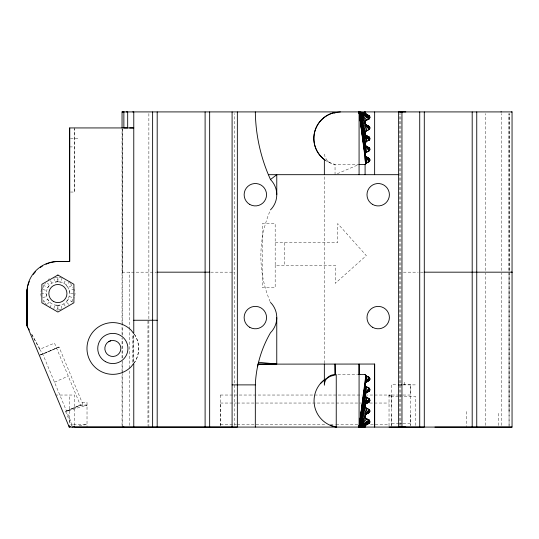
<?xml version="1.0" encoding="UTF-8"?>
<svg xmlns="http://www.w3.org/2000/svg" width="539" height="539" viewBox="0 0 539 539"><rect width="100%" height="100%" fill="white"/><g stroke="black" fill="none" stroke-linecap="round" stroke-linejoin="round"><path stroke-width="0.4" stroke-dasharray="2.69 2.02" d="M61.931 308.618L60.934 304.892L57.889 305.29L57.889 310.68L57.895 305.337C42.574 305.492 42.574 281.58 57.895 281.742C73.21 281.58 73.21 305.492 57.895 305.337M57.895 281.742L57.895 277.161L57.889 281.782L60.934 282.187L62.133 277.72M69.208 423.048L69.214 395.033M70.447 192.039L74.281 192.039L74.274 128.76M74.557 425.439L74.557 395.033L55.867 395.033M122.043 425.399L122.043 372.361M122.043 371.519L122.043 361.413M122.043 358.051L122.043 337.845M122.043 334.476L122.043 323.528M122.043 322.686L122.043 128.7M122.528 272.175L122.528 128.7M122.629 427.09L122.629 374.046M122.629 373.204L122.629 361.42M122.629 358.051L122.629 338.687M122.629 335.319L122.629 326.055M122.629 325.212L122.629 127.938M129.636 425.399L129.636 368.993M129.636 368.15L129.636 330.266M129.636 329.423L129.636 272.168M132.749 362.255L132.749 334.476M133.773 362.255L133.773 334.47L133.773 362.504M148.872 427.09L148.872 113.594M220.438 425.749L220.444 403.037M234.249 425.399L234.249 113.594M275.173 265.208L275.173 287.664L262.352 287.664L262.352 223.564L275.173 223.564L275.173 265.208L335.251 265.208L335.251 283.379L366.318 255.614L337.67 223.557L337.67 242.752L275.173 242.752M324.357 363.205L324.357 175.525M335.042 174.683L335.042 164.435A11.811 11.811 0 0 1 324.35 153.75M389.03 425.749L389.037 395.033L366.385 395.033M391.698 425.433L391.698 384.354L397.391 384.347M391.698 407.679L391.705 395.033L389.03 395.033L389.03 396.563L400.821 396.563M399.837 425.399L399.837 113.594M400.868 425.406L400.868 113.594M404.674 384.886L404.674 380.615M410.395 414.444L410.395 425.48L410.395 384.347L403.078 384.347M415.737 425.433L415.737 396.563L401.649 396.563M485.235 425.406L485.235 273.017M485.235 270.497L485.235 113.594M498.38 425.453L498.38 411.533M501.344 425.406L501.344 273.017M501.344 270.497L501.344 113.594M509.059 425.406L509.059 273.017M509.059 270.497L509.059 113.594M509.065 427.083L509.059 271.602M509.059 270.76L509.059 113.601L509.065 411.533M41.335 289.099L40.755 293.539L41.139 296.497M74.739 295.756L75.029 293.539L74.544 289.841M53.853 308.618L54.85 304.892L57.889 305.29M49.709 307.715L52.014 303.713M63.77 283.359L66.081 279.357M133.773 363.333L135.249 361.406A25.872 25.872 0 0 0 135.249 335.541L134.265 334.254M47.392 304.036L49.581 301.847L47.715 299.414L43.046 302.109M70.009 281.419L66.203 285.225L68.069 287.664L72.738 284.969M48.139 279.6L49.325 278.697M54.493 382.225L68.224 376.067M87.022 405.106L80.311 405.099L66.587 411.264L87.022 405.106L80.311 405.106L66.587 411.264L65.515 411.257L71.674 426.053M337.293 173.72L357.573 165.075M31.734 334.476L39.711 349.292L54.506 343.134L80.311 405.106M40.061 354.931L59.027 347.035L82.777 404.082L65.515 411.257M39.3 355.248L42.837 354.224L59.027 347.035L40.715 354.837M42.81 297.575L46.543 296.578L46.138 293.539L41.523 293.539M74.449 289.099L69.241 290.494L69.646 293.539L74.261 293.539M79.152 425.823L87.022 424.415L71 424.415M57.889 281.782L54.85 282.187L53.853 278.454M70.447 138.624L79.617 138.624M69.686 146.911L74.274 146.911M359.628 164.435L335.036 164.435L328.898 162.374A26.532 26.532 0 0 1 324.721 159.861M122.043 272.175L156.31 272.175M210.688 272.168L232.659 272.175M233.852 272.175L234.249 272.175M399.837 272.175L400.241 272.175M403.408 272.175L418.251 272.175M420.46 272.175L423.405 272.175M337.879 374.565L357.674 374.565M403.165 384.886L415.967 384.886M220.438 395.033L362.195 395.033M391.705 395.033L399.015 395.033M399.83 395.033L402.269 395.033M403.084 395.033L410.395 395.033L410.395 384.347M82.096 402.431L87.022 402.438L87.022 427.09M220.438 403.044L236.385 403.037M237.214 403.044L335.352 403.037M336.188 403.044L361.359 403.037M369.741 403.044L389.037 403.037M391.698 423.775L399.015 423.775M399.83 423.775L402.269 423.782M403.078 423.782L410.395 423.782M220.438 424.415L236.385 424.409M237.214 424.415L325.293 424.409M330.319 424.415L335.352 424.409M336.188 424.415L358.004 424.409M370.576 424.415L389.037 424.409M42.81 289.497L46.543 290.494M69.241 296.578L74.449 297.973M329.902 162.724L324.357 159.456M389.03 395.033L391.705 396.563M43.046 284.969L47.715 287.664L49.581 285.225L47.392 283.036M72.738 302.109L68.069 299.414L66.203 301.847L68.931 304.575M39.711 349.292L42.837 354.224L72.064 424.415L72.064 427.09M50.464 280.678L52.014 283.359M63.77 303.713L66.081 307.722M31.707 334.16L40.027 349.164M466.336 411.533L466.336 427.09M391.698 414.444L391.698 427.083M284.255 242.752L284.248 265.208M220.444 395.033L220.444 425.433M147.962 321.089L147.962 425.406M74.281 127.938L74.281 192.039M72.853 299.28A16.029 16.029 0 0 1 70.858 302.952M61.23 309.211A16.029 16.029 0 0 1 56.218 309.474M46.563 304.865A16.029 16.029 0 0 1 43.255 300.055M42.648 288.587A16.029 16.029 0 0 1 45.438 283.447M54.554 277.861A16.029 16.029 0 0 1 61.23 277.861M70.346 283.447A16.029 16.029 0 0 1 72.853 287.792M270.174 301.685A116.134 116.134 0 0 1 270.174 210.608M134.278 334.16A25.778 25.778 0 0 1 134.278 362.794"/><path stroke-width="0.81" d="M69.208 425.453L69.208 427.083L237.349 427.083L237.349 111.917M133.773 427.083L133.773 363.333L131.132 366.769A25.872 25.872 0 0 1 94.547 366.769A25.872 25.872 0 0 1 94.547 330.178A25.872 25.872 0 0 1 131.132 330.178L133.773 333.614L133.773 127.938L69.686 127.938L69.686 261.482L57.895 261.489A32.07 32.07 0 0 0 49.817 262.816M122.043 127.858L122.043 111.917L123.97 111.917M133.773 111.917L133.773 127.938L129.636 127.938M152.631 111.917L152.625 427.083M157.186 427.083L157.193 111.917M205.103 427.083L205.103 111.917M209.658 427.083L209.658 111.917M232.093 427.083L232.093 111.917M276.77 194.714L276.77 174.683L270.49 179.548A21.445 21.445 0 0 1 270.49 209.88M324.357 174.683L324.357 159.456L323.447 158.877A26.532 26.532 0 0 1 333.958 112.718L340.392 111.917M330.286 425.359L336.242 427.083L336.255 374.585L330.292 376.33L324.896 379.409L320.355 383.66M359.075 174.683L359.075 111.917L365.092 112.813C366.163 115.029 372.206 115.791 368.932 119.031L369.613 118.405L359.075 111.917L365.799 163.27L365.092 164.435L365.098 174.683M364.964 111.917L365.799 113.978L359.075 111.917L365.004 144.492C366.877 150.624 363.508 156.916 365.799 163.27L365.159 164.456L359.075 164.435M365.476 113.567L369.613 116.114L359.075 111.917L365.092 134.177L365.799 135.343L366.81 141.231L365.476 142.303L364.964 143.947C364.667 147.187 369.255 146.291 369.761 148.811C370.515 152.328 364.647 151.122 364.964 154.673L365.799 156.714L365.799 163.27L366.81 162.603L365.799 156.714L365.092 155.549L359.075 111.917L366.81 114.645M365.455 153.029L366.776 151.937L365.617 145.82L369.761 149.802L369.761 148.811L365.455 145.591M365.482 134.945L369.538 137.337L369.761 139.156L368.925 140.403C371.182 138.301 364.593 136.252 364.964 133.308C364.634 129.758 370.529 130.937 369.761 127.447C369.255 124.927 364.667 125.823 364.964 122.575L365.482 120.938L366.81 119.867L359.075 111.917L365.092 155.549M374.645 364.047L374.645 427.083L374.639 364.047L258.147 364.135L276.763 364.041L276.77 317.579M374.639 174.683L374.645 111.917M405.786 427.083L398.624 427.083L398.624 111.91L122.043 111.917M419.726 427.083L419.726 111.917M424.287 111.917L424.287 427.083L389.03 427.083M472.191 427.083L472.191 111.917M476.752 427.083L476.752 111.917M434.919 427.09L512.05 427.083L512.05 111.917L511.565 111.917M27.085 289.396L26.95 325.59L69.208 427.083L70.441 426.565M364.964 143.947L365.617 152.793L359.075 111.917L369.761 117.792L369.767 116.72L359.075 111.917L365.617 124.455L369.761 128.437L369.767 127.447L365.455 124.219M324.357 385.25L324.343 364.047M365.004 144.492L365.092 143.071L359.075 111.917L369.33 118.775L365.482 120.938L365.004 123.128L364.964 122.575M358.502 374.565L365.098 374.565L365.799 375.73L365.004 384.88L359.075 427.083L364.957 427.083L365.799 425.022L366.81 424.355L359.075 427.083L359.075 364.047L359.082 374.558L359.756 374.565M364.964 427.083L365.476 425.433L369.33 423.263L369.761 422.28L369.33 420.225L365.799 418.466L364.964 416.425C364.667 413.177 369.255 414.073 369.761 411.553C370.509 408.043 364.647 409.249 364.964 405.692L365.482 404.055C371.236 401.966 371.29 398.907 365.482 396.697L364.964 395.06C364.667 391.813 369.255 392.702 369.761 390.189C370.509 386.672 364.647 387.885 364.964 384.327C364.863 380.871 372.597 381.127 368.919 377.233C368.022 380.076 363.414 382.939 365.617 386.207L365.092 395.929L366.81 397.769L365.004 406.244L359.075 427.083L365.092 426.187L364.957 427.083M364.964 395.06L365.617 393.18L368.939 387.965L369.343 388.228L365.617 393.18L365.617 386.207L359.075 427.083L365.799 425.022L365.469 425.433M364.964 416.425L365.617 414.545L368.939 409.33L369.343 409.593L365.617 414.545L366.769 408.434L365.455 407.343M369.33 423.263L369.613 422.886L359.075 427.083L365.799 375.73L365.092 374.565M365.004 394.508L359.075 427.083L369.761 421.208L369.761 422.28L359.075 427.083L365.092 383.451M368.919 398.604C368.022 401.447 363.414 404.304 365.617 407.572L359.075 427.083L369.613 420.595L368.925 419.969M365.482 375.326L369.613 377.866L365.799 382.286L366.81 376.397L365.799 375.73L365.799 382.286L369.761 378.472L369.761 379.544L366.81 381.619L369.613 380.157L369.33 380.527M368.925 398.597L369.613 399.231L365.799 403.657L369.761 399.844L369.761 400.908L365.799 403.657L369.33 398.86L366.81 397.769L365.476 404.055M365.455 393.409L369.761 390.189L369.761 389.198L365.617 393.18L366.769 387.063L365.455 385.971M366.81 419.133L359.075 427.083L365.092 395.929L365.799 397.095L359.075 427.083L369.33 420.225L365.482 418.062L365.004 415.879L359.075 427.083L368.919 419.969M257.527 366.756L258.538 362.302A112.914 112.914 0 0 1 270.49 332.745A21.445 21.445 0 0 0 270.49 302.413M365.092 404.823L359.075 427.083L365.092 417.301L365.799 418.466L359.075 427.083L366.81 397.769M336.242 427.083L336.235 426.538M359.075 427.083L366.769 408.434L369.619 409.963L365.617 414.545L369.761 410.563L369.761 411.553L365.455 414.781M366.769 151.937L369.619 150.408L365.617 145.82L368.939 151.035L369.343 150.779L365.617 145.82M365.799 156.714L369.33 161.511L368.919 161.767L365.799 156.714L369.761 160.528L369.761 159.456L365.799 156.714L369.613 161.134L368.925 161.767C371.816 159.187 367.436 157.186 365.482 156.31M365.799 382.286L369.33 377.489L368.925 377.233M369.343 391.159L369.619 390.788L366.769 392.318L369.761 389.198M369.343 412.53L369.619 412.16L366.769 413.689L369.761 410.563M366.816 119.867L368.919 119.031L359.075 111.917L365.799 141.905L365.092 143.071L366.823 141.238L369.613 139.769M369.33 401.892L369.613 401.521L366.81 402.983M365.617 393.18L369.619 388.592L366.769 387.063M365.455 131.664L369.619 129.037L365.617 124.455L366.769 130.566L359.075 111.917L365.799 120.534L365.092 121.699L359.075 111.917L366.81 141.231L365.004 132.756L359.075 111.917L365.617 131.428L365.004 132.756L365.092 134.177M368.925 402.155L369.545 401.663A3.119 3.119 0 0 0 369.545 399.089M368.925 423.519L369.545 423.027A3.119 3.119 0 0 0 369.545 420.46M365.482 163.674L368.919 161.767L366.823 162.603M365.482 382.69L369.545 380.291A3.119 3.119 0 0 0 369.545 377.724M108.838 341.531A8.011 8.011 0 0 1 120.857 348.47A8.011 8.011 0 0 1 108.838 355.41A8.011 8.011 0 0 1 108.838 341.531L110.764 340.736M366.769 392.318L369.545 390.93A3.005 3.005 0 0 0 369.545 388.457M366.769 413.689L369.545 412.295A3.005 3.005 0 0 0 369.545 409.822M366.816 402.983L368.919 402.155M366.816 424.355L368.919 423.519M334.247 113.136L336.235 112.462M72.064 427.09L74.429 426.666M336.242 112.462L333.958 112.705A26.532 26.532 0 0 0 324.721 159.861M122.629 111.917L123.869 111.917L123.869 127.938L127.676 127.938L127.676 111.917L126.355 111.917M132.749 111.917L133.146 111.917M405.786 111.917L398.624 111.91L401.953 111.917L401.973 427.083M500.947 111.917L501.344 111.917M399.837 111.917L512.05 111.917M268.388 174.69L398.624 174.683M511.565 272.175L512.05 272.175L424.2 272.175M157.112 272.175L209.658 272.168M133.773 320.247L157.186 320.247M232.093 384.886L255.324 384.886A112.914 112.914 0 0 1 258.181 363.785M398.624 384.88L401.973 384.88M122.616 427.083L123.97 427.083M74.557 427.083L512.05 427.083M258.538 362.302L276.77 364.047M366.81 376.397L368.919 377.233L366.816 376.397M369.761 128.437L366.769 125.311L369.545 126.705A3.005 3.005 0 0 1 369.545 129.178M369.761 149.802L366.769 146.682L369.545 148.07A3.005 3.005 0 0 1 369.545 150.543M366.769 125.311L369.619 126.84L369.343 126.476M366.769 146.682L369.619 148.212L369.343 147.841M369.33 115.737L369.538 115.973A3.119 3.119 0 0 1 369.545 118.54M369.33 158.473L369.613 158.85L366.81 157.381L369.545 158.709A3.119 3.119 0 0 1 369.545 161.276M369.33 137.108L369.613 137.479L365.799 135.343L368.919 140.403M369.33 140.14L365.799 135.343L369.761 139.156L369.761 138.092L366.81 136.017L369.545 137.337A3.119 3.119 0 0 1 369.545 139.911M27.745 327.018L26.95 325.59L26.95 293.533A32.07 32.07 0 0 1 27.213 289.443M27.745 327.072L26.95 325.59L26.95 293.533A30.959 30.959 0 0 1 57.895 261.489L69.686 261.482L69.686 127.938M28.547 328.547L29.342 330.03M270.49 179.548L268.173 174.212A169.152 169.152 0 0 1 255.324 111.917M335.245 374.881L335.042 364.047L335.042 374.565A10.686 10.686 0 0 0 327.483 377.691L326.56 378.742A10.686 10.686 0 0 0 324.444 383.856M255.338 384.886L255.324 427.083M336.242 427.083A26.633 26.633 0 0 1 324.882 379.389M27.334 288.634A32.07 32.07 0 0 1 27.624 287.017M28.001 285.421A32.07 32.07 0 0 1 29.288 281.526M33.297 274.391A32.07 32.07 0 0 1 35.392 271.858M40.29 267.512A32.07 32.07 0 0 1 42.338 266.151M45.97 264.245A32.07 32.07 0 0 1 49.036 263.066M369.343 129.407L368.939 129.67L365.617 124.455L369.343 129.407M57.895 275.031L41.867 284.289L41.867 302.79L57.895 312.041L73.917 302.79L73.917 284.289L57.895 275.031M365.092 112.813L364.957 111.917L365.092 112.813M105.294 361.548A15.099 15.099 0 0 0 127.938 348.477A15.099 15.099 0 0 0 105.294 335.399A15.099 15.099 0 0 0 105.294 361.548M249.739 204.422A11.211 11.211 0 0 0 266.549 194.714A11.211 11.211 0 0 0 249.739 185.012A11.211 11.211 0 0 0 249.739 204.422M372.59 204.436A11.211 11.211 0 0 0 389.401 194.727A11.211 11.211 0 0 0 372.59 185.018A11.211 11.211 0 0 0 372.59 204.436M249.739 327.288A11.211 11.211 0 0 0 266.549 317.579A11.211 11.211 0 0 0 249.739 307.87A11.211 11.211 0 0 0 249.739 327.288M372.59 327.294A11.211 11.211 0 0 0 389.401 317.592A11.211 11.211 0 0 0 372.59 307.884A11.211 11.211 0 0 0 372.59 327.294M53.361 301.382A9.055 9.055 0 0 0 66.951 293.539A9.055 9.055 0 0 0 53.361 285.69A9.055 9.055 0 0 0 53.361 301.382"/></g></svg>
